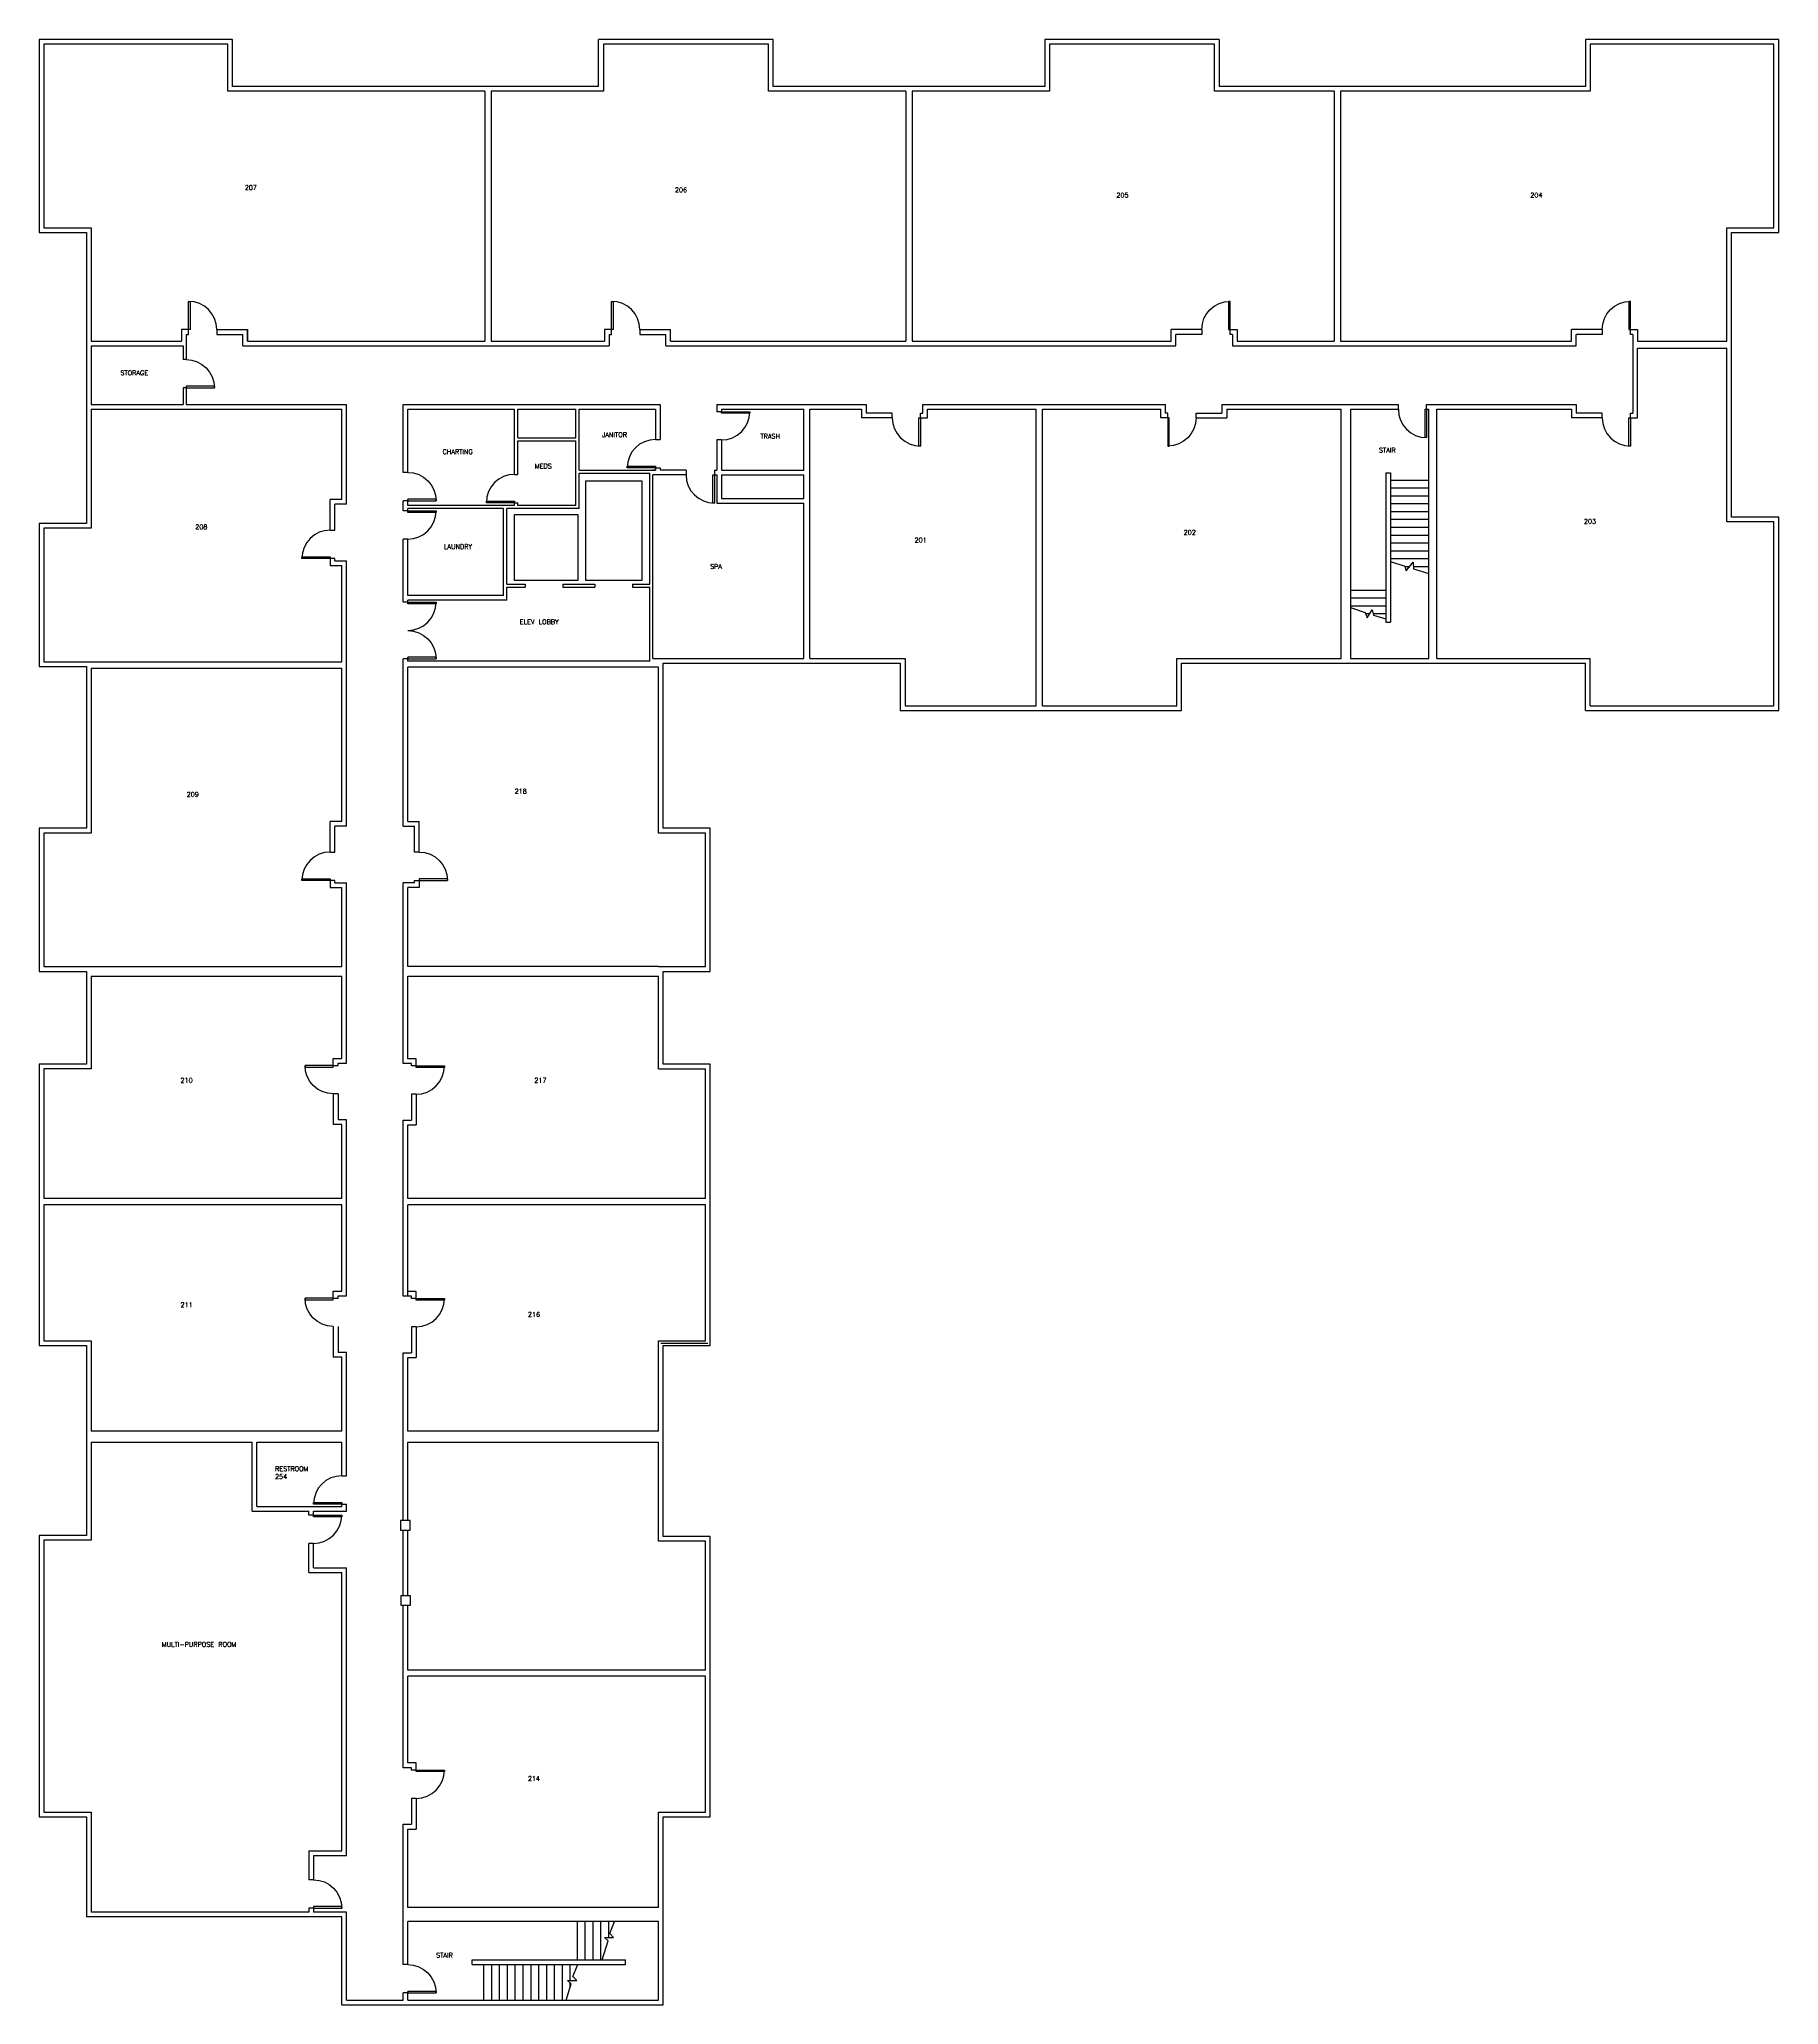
# Model space of a CAD drawing. Extents: x 1830 to 30214, y -2874 to 8688.
# Drawn here: x 24812 to 27026, y 3689 to 6190 of the extents above; entities that cross this region are included whole.
import ezdxf

# ---------------------------------------------------------------- set-up
doc = ezdxf.new("R2010")
doc.units = 0
doc.header["$LTSCALE"] = 48
doc.header["$MEASUREMENT"] = 0
for name, color, linetype in [('1STDOORS', 4, 'CONTINUOUS'), ('1STEXTWALLS', 3, 'CONTINUOUS'), ('1STINTWALLS', 1, 'CONTINUOUS'), ('1STMISC', 4, 'CONTINUOUS'), ('1STNOTES', 4, 'CONTINUOUS')]:
    doc.layers.add(name, color=color, linetype=linetype)
doc.styles.get("Standard").update_dxf_attribs({"font": 'txt.shx'})

# ---------------------------------------------------------------- blocks, each defined once
blk = doc.blocks.new('DOOR 3-0')
at = {"layer": '1STDOORS'}
blk.add_lwpolyline([(0, 36), (2, 36), (2, 0), (0, 0)], close=True, dxfattribs=at)
blk.add_arc((0, 0), 36, 0, 90, dxfattribs=at)

msp = doc.modelspace()

# ---------------------------------------------------------------- linework, layer by layer
at = {"layer": '1STEXTWALLS'}
for p, q in [((25058.2, 6190.4), (24812.2, 6190.4)), ((24812.2, 6190.4), (24812.2, 5944.4)), ((25052.2, 6184.4), (24818.2, 6184.4)), ((24818.2, 6184.4), (24818.2, 5950.4)), ((25052.2, 6124.4), (25052.2, 6184.4)), ((25058.2, 6130.4), (25058.2, 6190.4)), ((25746.2, 6190.4), (25524.2, 6190.4)), ((25524.2, 6130.4), (25524.2, 6190.4)), ((25740.2, 6184.4), (25530.2, 6184.4)), ((25530.2, 6184.4), (25530.2, 6124.4)), ((25740.2, 6124.4), (25740.2, 6184.4)), ((25746.2, 6130.4), (25746.2, 6190.4)), ((26314.2, 6190.4), (26092.2, 6190.4)), ((26092.2, 6190.4), (26092.2, 6130.4)), ((26308.2, 6184.4), (26098.2, 6184.4)), ((26098.2, 6184.4), (26098.2, 6124.4)), ((26308.2, 6124.4), (26308.2, 6184.4)), ((26314.2, 6190.4), (26314.2, 6130.4)), ((27026.2, 6190.4), (26780.2, 6190.4)), ((26780.2, 6190.4), (26780.2, 6130.4)), ((27020.2, 6184.4), (26786.2, 6184.4)), ((26786.2, 6184.4), (26786.2, 6124.4)), ((27020.2, 5950.4), (27020.2, 6184.4)), ((27026.2, 5944.4), (27026.2, 6190.4)), ((25524.2, 6130.4), (25058.2, 6130.4)), ((26092.2, 6130.4), (25746.2, 6130.4)), ((26780.2, 6130.4), (26314.2, 6130.4)), ((25379.2, 6124.4), (25052.2, 6124.4)), ((25530.2, 6124.4), (25387.2, 6124.4)), ((25915.2, 6124.4), (25740.2, 6124.4)), ((26098.2, 6124.4), (25923.2, 6124.4)), ((26460.6, 6124.4), (26308.2, 6124.4)), ((26786.2, 6124.4), (26468.6, 6124.4)), ((24812.2, 5944.4), (24872.2, 5944.4)), ((24818.2, 5950.4), (24878.2, 5950.4)), ((24872.2, 5944.4), (24872.2, 5574.4)), ((24878.2, 5950.4), (24878.2, 5806.4)), ((26960.2, 5950.4), (27020.2, 5950.4)), ((26960.2, 5806.4), (26960.2, 5950.4)), ((26966.2, 5582.4), (26966.2, 5944.4)), ((26966.2, 5944.4), (27026.2, 5944.4)), ((24878.2, 5800.4), (24878.2, 5725.6)), ((26960.2, 5576.4), (26960.2, 5797.4)), ((24878.2, 5719.6), (24878.2, 5568.4)), ((27026.2, 5582.4), (26966.2, 5582.4)), ((27026.2, 5336.4), (27026.2, 5582.4)), ((24872.2, 5574.4), (24812.2, 5574.4)), ((24812.2, 5574.4), (24812.2, 5392.4)), ((24878.2, 5568.4), (24818.2, 5568.4)), ((24818.2, 5568.4), (24818.2, 5398.4)), ((27020.2, 5576.4), (26960.2, 5576.4)), ((27020.2, 5342.4), (27020.2, 5576.4)), ((25593.3, 5402.4), (25785.2, 5402.4)), ((25793.2, 5402.4), (25914.2, 5402.4)), ((25914.2, 5402.4), (25914.2, 5342.4)), ((26260.2, 5342.4), (26260.2, 5402.4)), ((26260.2, 5402.4), (26469.2, 5402.4)), ((26481.2, 5402.4), (26581.1, 5402.4)), ((26591.1, 5402.4), (26786.2, 5402.4)), ((26786.2, 5342.4), (26786.2, 5402.4)), ((24812.2, 5392.4), (24872.2, 5392.4)), ((24818.2, 5398.4), (24878.2, 5398.4)), ((24872.2, 5392.4), (24872.2, 5186.4)), ((24878.2, 5390.4), (24878.2, 5180.4)), ((25600.2, 5180.4), (25600.2, 5391.3)), ((25606.2, 5186.4), (25606.2, 5396.4)), ((25606.2, 5396.4), (25908.2, 5396.4)), ((25908.2, 5396.4), (25908.2, 5336.4)), ((26266.2, 5336.4), (26266.2, 5396.4)), ((26266.2, 5396.4), (26780.2, 5396.4)), ((26780.2, 5336.4), (26780.2, 5396.4)), ((25908.2, 5336.4), (26266.2, 5336.4)), ((25914.2, 5342.4), (26081.2, 5342.4)), ((26089.2, 5342.4), (26260.2, 5342.4)), ((26780.2, 5336.4), (27026.2, 5336.4)), ((26786.2, 5342.4), (27020.2, 5342.4)), ((24872.2, 5186.4), (24812.2, 5186.4)), ((24812.2, 5186.4), (24812.2, 5004.4)), ((24878.2, 5180.4), (24818.2, 5180.4)), ((24818.2, 5180.4), (24818.2, 5010.4)), ((25660.2, 5180.4), (25600.2, 5180.4)), ((25666.2, 5186.4), (25606.2, 5186.4)), ((25660.2, 5010.4), (25660.2, 5180.4)), ((25666.2, 5004.4), (25666.2, 5186.4)), ((24812.2, 5004.4), (24872.2, 5004.4)), ((24818.2, 5010.4), (24878.2, 5010.4)), ((24872.2, 5004.4), (24872.2, 4886.4)), ((25600.2, 5010.4), (25660.2, 5010.4)), ((25606.2, 4886.4), (25606.2, 5004.4)), ((25606.2, 5004.4), (25666.2, 5004.4)), ((24878.2, 4998.3), (24878.2, 4880.4)), ((25600.2, 4880.4), (25600.2, 4998.3)), ((24872.2, 4886.4), (24812.2, 4886.4)), ((24812.2, 4886.4), (24812.2, 4528.4)), ((24878.2, 4880.4), (24818.2, 4880.4)), ((24818.2, 4880.4), (24818.2, 4715.3)), ((25600.2, 4880.4), (25660.2, 4880.4)), ((25666.2, 4886.4), (25606.2, 4886.4)), ((25660.2, 4715.3), (25660.2, 4880.4)), ((25666.2, 4528.4), (25666.2, 4886.4)), ((24818.2, 4707.3), (24818.2, 4534.4)), ((25660.2, 4534.4), (25660.2, 4707.3)), ((24812.2, 4528.4), (24872.2, 4528.4)), ((24818.2, 4534.4), (24878.2, 4534.4)), ((24872.2, 4528.4), (24872.2, 4286.4)), ((24878.2, 4534.4), (24878.2, 4419.3)), ((25600.2, 4419.3), (25600.2, 4534.4)), ((25600.2, 4534.4), (25660.2, 4534.4)), ((25603.2, 4531.4), (25663.2, 4531.4)), ((25606.2, 4285.4), (25606.2, 4528.4)), ((25606.2, 4528.4), (25666.2, 4528.4)), ((24878.2, 4405.4), (24878.2, 4280.4)), ((25600.2, 4279.4), (25600.2, 4405.4)), ((24872.2, 4286.4), (24812.2, 4286.4)), ((24812.2, 4286.4), (24812.2, 3928.4)), ((24878.2, 4280.4), (24818.2, 4280.4)), ((24818.2, 4280.4), (24818.2, 3934.4)), ((25660.2, 4279.4), (25600.2, 4279.4)), ((25666.2, 4285.4), (25606.2, 4285.4)), ((25660.2, 4115.3), (25660.2, 4279.4)), ((25666.2, 3928.4), (25666.2, 4285.4)), ((25660.2, 3934.4), (25660.2, 4107.3)), ((24812.2, 3928.4), (24872.2, 3928.4)), ((24818.2, 3934.4), (24878.2, 3934.4)), ((24872.2, 3928.4), (24872.2, 3801.3)), ((24878.2, 3934.4), (24878.2, 3807.3)), ((25600.2, 3934.4), (25660.2, 3934.4)), ((25600.2, 3813.3), (25600.2, 3934.4)), ((25606.2, 3689.4), (25606.2, 3928.4)), ((25606.2, 3928.4), (25666.2, 3928.4)), ((25155.2, 3807.3), (24878.2, 3807.3)), ((25203.2, 3807.3), (25161.2, 3807.3)), ((25203.2, 3695.4), (25203.2, 3807.3)), ((25197.2, 3801.3), (24872.2, 3801.3)), ((25197.2, 3689.4), (25197.2, 3801.3)), ((25600.2, 3695.4), (25600.2, 3795.3)), ((25197.2, 3689.4), (25606.2, 3689.4)), ((25203.2, 3695.4), (25275.2, 3695.4)), ((25281.2, 3695.4), (25600.2, 3695.4))]:
    msp.add_line(p, q, dxfattribs=at)
at = {"layer": '1STINTWALLS'}
for p, q in [((25379.2, 6124.4), (25379.2, 5806.4)), ((25387.2, 6124.4), (25387.2, 5806.4)), ((25915.2, 6124.4), (25915.2, 5806.4)), ((25923.2, 6124.4), (25923.2, 5806.4)), ((26460.6, 6124.4), (26460.6, 5806.4)), ((26468.6, 6124.4), (26468.6, 5806.4)), ((24878.2, 5806.4), (24993.2, 5806.4)), ((25002.2, 5821), (24993.2, 5821)), ((24993.2, 5821), (24993.2, 5806.4)), ((24999.2, 5815), (25002.2, 5815)), ((24999.2, 5815), (24999.2, 5800.4)), ((25002.2, 5815), (25002.2, 5821)), ((25038.2, 5821), (25038.2, 5815)), ((25038.2, 5821), (25077.3, 5821)), ((25038.2, 5815), (25071.2, 5815)), ((25071.2, 5800.4), (25071.2, 5815)), ((25077.3, 5821), (25077.3, 5806.4)), ((25077.3, 5806.4), (25077.3, 5821)), ((25077.3, 5806.4), (25379.2, 5806.4)), ((25387.2, 5806.4), (25531.7, 5806.4)), ((25540.7, 5821), (25531.7, 5821)), ((25531.7, 5821), (25531.7, 5806.4)), ((25537.7, 5815), (25540.7, 5815)), ((25537.7, 5815), (25537.7, 5800.4)), ((25540.7, 5815), (25540.7, 5821)), ((25576.7, 5821), (25576.7, 5815)), ((25576.7, 5821), (25615.7, 5821)), ((25576.7, 5815), (25609.7, 5815)), ((25609.7, 5800.4), (25609.7, 5815)), ((25615.7, 5806.4), (25615.7, 5821)), ((25615.7, 5806.4), (25915.2, 5806.4)), ((25923.2, 5806.4), (26252.9, 5806.4)), ((26252.9, 5806.4), (26252.9, 5821)), ((26291.9, 5821), (26252.9, 5821)), ((26258.9, 5800.4), (26258.9, 5815)), ((26291.9, 5815), (26258.9, 5815)), ((26291.9, 5821), (26291.9, 5815)), ((26327.9, 5815), (26327.9, 5821)), ((26327.9, 5821), (26336.9, 5821)), ((26330.9, 5815), (26327.9, 5815)), ((26330.9, 5815), (26330.9, 5800.4)), ((26336.9, 5821), (26336.9, 5806.4)), ((26336.9, 5806.4), (26460.6, 5806.4)), ((26468.6, 5806.4), (26762.5, 5806.4)), ((26762.5, 5806.4), (26762.5, 5821)), ((26801.5, 5821), (26762.5, 5821)), ((26768.5, 5800.4), (26768.5, 5815)), ((26801.5, 5815), (26768.5, 5815)), ((26801.5, 5821), (26801.5, 5815)), ((26837.5, 5815), (26837.5, 5821)), ((26837.5, 5821), (26846.5, 5821)), ((26840.5, 5815), (26837.5, 5815)), ((26840.5, 5815), (26840.5, 5714.9)), ((26846.5, 5821), (26846.5, 5806.4)), ((26846.5, 5806.4), (26960.2, 5806.4)), ((24878.2, 5800.4), (24995.2, 5800.4)), ((24995.2, 5800.4), (24995.2, 5782.9)), ((24999.2, 5782.9), (24995.2, 5782.9)), ((24999.2, 5800.4), (24999.2, 5782.9)), ((25071.3, 5800.4), (25537.7, 5800.4)), ((25609.7, 5800.4), (26258.9, 5800.4)), ((26330.9, 5800.4), (26768.5, 5800.4)), ((26846.5, 5708.9), (26846.5, 5797.4)), ((26846.5, 5797.4), (26960.2, 5797.4)), ((24999.2, 5746.9), (24995.2, 5746.9)), ((24995.2, 5746.9), (24995.2, 5725.6)), ((24999.2, 5746.9), (24999.2, 5725.6)), ((24878.2, 5725.6), (24995.2, 5725.6)), ((24878.2, 5719.6), (25197.2, 5719.6)), ((24999.2, 5725.6), (25203.2, 5725.6)), ((25197.2, 5604.9), (25197.2, 5719.6)), ((25203.2, 5598.9), (25203.2, 5725.6)), ((25275.2, 5639.3), (25275.2, 5725.6)), ((25275.2, 5725.6), (25602.5, 5725.6)), ((25281.2, 5639.3), (25281.2, 5719.6)), ((25281.2, 5719.6), (25417.3, 5719.6)), ((25417.3, 5636.8), (25417.3, 5719.6)), ((25421.3, 5719.6), (25495.3, 5719.6)), ((25421.3, 5683.5), (25421.3, 5719.6)), ((25495.3, 5683.5), (25495.3, 5719.6)), ((25499.3, 5719.6), (25596.5, 5719.6)), ((25499.3, 5679.5), (25499.3, 5719.6)), ((25596.5, 5719.6), (25596.5, 5681.2)), ((25602.5, 5725.6), (25602.5, 5681.2)), ((25674.5, 5725.6), (25674.5, 5716.6)), ((25674.5, 5725.6), (25864.9, 5725.6)), ((25680.5, 5716.6), (25674.5, 5716.6)), ((25680.5, 5719.6), (25785.2, 5719.6)), ((25680.5, 5719.6), (25680.5, 5714.6)), ((25785.2, 5642.2), (25785.2, 5719.6)), ((25793.2, 5402.4), (25793.2, 5719.6)), ((25793.2, 5719.6), (25858.8, 5719.6)), ((25858.8, 5719.6), (25858.8, 5708.9)), ((25897.9, 5708.9), (25858.8, 5708.9)), ((25864.9, 5725.6), (25864.9, 5714.9)), ((25897.9, 5714.9), (25864.9, 5714.9)), ((25897.9, 5708.9), (25897.9, 5714.9)), ((25933.9, 5708.9), (25933.9, 5714.9)), ((25933.9, 5714.9), (25936.9, 5714.9)), ((25933.9, 5708.9), (25942.9, 5708.9)), ((25936.9, 5725.6), (26245.6, 5725.6)), ((25936.9, 5714.9), (25936.9, 5725.6)), ((25942.9, 5719.6), (26081.2, 5719.6)), ((25942.9, 5708.9), (25942.9, 5719.6)), ((26081.2, 5342.4), (26081.2, 5719.6)), ((26089.2, 5342.4), (26089.2, 5719.6)), ((26089.2, 5719.6), (26239.6, 5719.6)), ((26089.2, 5719.6), (26239.6, 5719.6)), ((26239.6, 5708.9), (26239.6, 5719.6)), ((26248.6, 5708.9), (26239.6, 5708.9)), ((26245.6, 5714.9), (26245.6, 5725.6)), ((26248.6, 5714.9), (26245.6, 5714.9)), ((26248.6, 5708.9), (26248.6, 5714.9)), ((26284.6, 5708.9), (26284.6, 5714.9)), ((26284.6, 5714.9), (26317.6, 5714.9)), ((26284.6, 5708.9), (26323.7, 5708.9)), ((26317.6, 5725.6), (26542.1, 5725.6)), ((26317.6, 5725.6), (26317.6, 5714.9)), ((26323.7, 5719.6), (26469.2, 5719.6)), ((26323.7, 5719.6), (26469.2, 5719.6)), ((26323.7, 5719.6), (26323.7, 5708.9)), ((26469.2, 5402.4), (26469.2, 5719.6)), ((26481.2, 5719.6), (26542.1, 5719.6)), ((26481.2, 5719.6), (26481.2, 5402.4)), ((26542.1, 5719.6), (26542.1, 5725.6)), ((26576.1, 5719.6), (26581.1, 5719.6)), ((26576.1, 5719.6), (26581.1, 5719.6)), ((26578.1, 5725.6), (26768.5, 5725.6)), ((26578.1, 5719.6), (26578.1, 5725.6)), ((26581.1, 5402.4), (26581.1, 5719.6)), ((26591.1, 5719.6), (26762.5, 5719.6)), ((26591.1, 5719.6), (26762.5, 5719.6)), ((26591.1, 5402.4), (26591.1, 5719.6)), ((26762.5, 5719.6), (26762.5, 5708.9)), ((26801.5, 5708.9), (26762.5, 5708.9)), ((26768.5, 5725.6), (26768.5, 5714.9)), ((26801.5, 5714.9), (26768.5, 5714.9)), ((26801.5, 5708.9), (26801.5, 5714.9)), ((26837.5, 5708.9), (26837.5, 5714.9)), ((26837.5, 5714.9), (26840.5, 5714.9)), ((26837.5, 5708.9), (26846.5, 5708.9)), ((25421.3, 5683.5), (25495.3, 5683.5)), ((25421.3, 5636.8), (25421.3, 5679.5)), ((25421.3, 5679.5), (25495.3, 5679.5)), ((25495.3, 5642.2), (25495.3, 5679.5)), ((25499.3, 5642.2), (25499.3, 5679.5)), ((25596.5, 5681.2), (25602.5, 5681.2)), ((25674.5, 5680.6), (25674.5, 5642.2)), ((25680.5, 5680.6), (25674.5, 5680.6)), ((25680.5, 5680.6), (25680.5, 5642.2)), ((25281.2, 5639.3), (25275.2, 5639.3)), ((25417.3, 5636.8), (25421.3, 5636.8)), ((25495.3, 5597.3), (25495.3, 5642.2)), ((25499.3, 5642.2), (25596.5, 5642.2)), ((25499.3, 5593.3), (25499.3, 5638.2)), ((25499.3, 5638.2), (25589.3, 5638.2)), ((25589.3, 5497.2), (25589.3, 5638.2)), ((25596.5, 5642.2), (25593.3, 5642.2)), ((25593.3, 5402.4), (25593.3, 5636.2)), ((25635.5, 5636.2), (25593.3, 5636.2)), ((25596.5, 5647.2), (25596.5, 5642.2)), ((25596.5, 5645.2), (25602.5, 5645.2)), ((25602.5, 5645.2), (25602.5, 5642.2)), ((25635.5, 5642.2), (25602.5, 5642.2)), ((25671.5, 5642.2), (25674.5, 5642.2)), ((25671.5, 5642.2), (25671.5, 5636.2)), ((25671.5, 5636.2), (25674.5, 5636.2)), ((25674.5, 5636.2), (25674.5, 5600.1)), ((25680.5, 5642.2), (25785.2, 5642.2)), ((25680.5, 5636.2), (25785.2, 5636.2)), ((25680.5, 5636.2), (25680.5, 5606.1)), ((25785.2, 5606.1), (25785.2, 5636.2)), ((26526.2, 5638.6), (26526.2, 5448.7)), ((26526.2, 5638.6), (26532.2, 5638.6)), ((26532.2, 5638.6), (26532.2, 5448.7)), ((25197.2, 5604.9), (25182.6, 5604.9)), ((25182.6, 5565.9), (25182.6, 5604.9)), ((25281.2, 5603.3), (25275.2, 5603.3)), ((25275.2, 5590.3), (25275.2, 5603.3)), ((25281.2, 5597.3), (25281.2, 5605.3)), ((25417.3, 5597.3), (25417.3, 5602.8)), ((25680.5, 5606.1), (25785.2, 5606.1)), ((25203.2, 5598.9), (25188.6, 5598.9)), ((25188.6, 5565.9), (25188.6, 5598.9)), ((25281.2, 5590.3), (25275.2, 5590.3)), ((25417.3, 5597.3), (25281.2, 5597.3)), ((25403.2, 5593.3), (25281.2, 5593.3)), ((25281.2, 5588.3), (25281.2, 5593.3)), ((25403.2, 5482.8), (25403.2, 5593.3)), ((25499.3, 5593.3), (25407.2, 5593.3)), ((25407.2, 5497.2), (25407.2, 5593.3)), ((25417.3, 5600.8), (25421.3, 5600.8)), ((25421.3, 5597.3), (25421.3, 5600.8)), ((25495.3, 5597.3), (25421.3, 5597.3)), ((25674.5, 5600.1), (25785.2, 5600.1)), ((25785.2, 5402.4), (25785.2, 5600.1)), ((25182.6, 5565.9), (25188.6, 5565.9)), ((25275.2, 5474.1), (25275.2, 5554.3)), ((25281.2, 5554.3), (25275.2, 5554.3)), ((25281.2, 5482.8), (25281.2, 5554.3)), ((25188.6, 5529.9), (25182.6, 5529.9)), ((25182.6, 5529.9), (25182.6, 5520.9)), ((25188.6, 5526.9), (25188.6, 5529.9)), ((25182.6, 5520.9), (25197.2, 5520.9)), ((25188.6, 5526.9), (25197.2, 5526.9)), ((25197.2, 5526.9), (25203.2, 5526.9)), ((25197.2, 5398.4), (25197.2, 5520.9)), ((25203.2, 5189.2), (25203.2, 5526.9)), ((25403.2, 5482.8), (25281.2, 5482.8)), ((25407.2, 5497.2), (25430.7, 5497.2)), ((25407.2, 5476.8), (25407.2, 5493.2)), ((25407.2, 5493.2), (25430.7, 5493.2)), ((25430.7, 5497.2), (25430.7, 5493.2)), ((25478.7, 5497.2), (25519.3, 5497.2)), ((25478.7, 5497.2), (25478.7, 5493.2)), ((25478.7, 5493.2), (25519.3, 5493.2)), ((25519.3, 5497.2), (25519.3, 5493.2)), ((25567.3, 5497.2), (25589.3, 5497.2)), ((25567.3, 5497.2), (25567.3, 5493.2)), ((25567.3, 5493.2), (25589.3, 5493.2)), ((25589.3, 5399.3), (25589.3, 5493.2)), ((25281.2, 5474.1), (25275.2, 5474.1)), ((25281.2, 5472.1), (25281.2, 5476.8)), ((25407.2, 5476.8), (25281.2, 5476.8)), ((26526.2, 5448.7), (26532.2, 5448.7)), ((25281.2, 5399.3), (25281.2, 5404.1)), ((24878.2, 5398.4), (25197.2, 5398.4)), ((24878.2, 5390.4), (25197.2, 5390.4)), ((25197.2, 5195.2), (25197.2, 5390.4)), ((25275.2, 5189.2), (25275.2, 5402.1)), ((25281.2, 5402.1), (25275.2, 5402.1)), ((25589.3, 5399.3), (25281.2, 5399.3)), ((25281.2, 5195.2), (25281.2, 5391.3)), ((25600.2, 5391.3), (25281.2, 5391.3)), ((25197.2, 5195.2), (25182.6, 5195.2)), ((25182.6, 5156.2), (25182.6, 5195.2)), ((25203.2, 5189.2), (25188.6, 5189.2)), ((25188.6, 5156.2), (25188.6, 5189.2)), ((25275.2, 5189.2), (25289.8, 5189.2)), ((25281.2, 5195.2), (25295.8, 5195.2)), ((25289.8, 5156.2), (25289.8, 5189.2)), ((25295.8, 5156.2), (25295.8, 5195.2)), ((25182.6, 5156.2), (25188.6, 5156.2)), ((25295.8, 5156.2), (25289.8, 5156.2)), ((25188.6, 5120.2), (25182.6, 5120.2)), ((25182.6, 5120.2), (25182.6, 5111.2)), ((25182.6, 5111.2), (25197.2, 5111.2)), ((25188.6, 5117.2), (25188.6, 5120.2)), ((25188.6, 5117.2), (25197.2, 5117.2)), ((25197.2, 5117.2), (25203.2, 5117.2)), ((25197.2, 5010.4), (25197.2, 5111.2)), ((25203.2, 4887.5), (25203.2, 5117.2)), ((25281.2, 5117.2), (25275.2, 5117.2)), ((25275.2, 4887), (25275.2, 5117.2)), ((25289.8, 5117.2), (25281.2, 5117.2)), ((25281.2, 5010.4), (25281.2, 5111.2)), ((25295.8, 5111.2), (25281.2, 5111.2)), ((25289.8, 5117.2), (25289.8, 5120.2)), ((25289.8, 5120.2), (25295.8, 5120.2)), ((25295.8, 5120.2), (25295.8, 5111.2)), ((24878.2, 5010.4), (25197.2, 5010.4)), ((25600.2, 5010.4), (25281.2, 5010.4)), ((24878.2, 4998.3), (25197.2, 4998.3)), ((25197.2, 4893.5), (25197.2, 4998.3)), ((25281.2, 4998.3), (25600.2, 4998.3)), ((25281.2, 4893), (25281.2, 4998.3)), ((25186.5, 4884.5), (25186.5, 4893.5)), ((25186.5, 4893.5), (25197.2, 4893.5)), ((25186.5, 4884.5), (25192.5, 4884.5)), ((25192.5, 4884.5), (25192.5, 4887.5)), ((25192.5, 4887.5), (25203.2, 4887.5)), ((25285.9, 4887), (25275.2, 4887)), ((25291.9, 4893), (25281.2, 4893)), ((25285.9, 4884), (25285.9, 4887)), ((25291.9, 4884), (25285.9, 4884)), ((25291.9, 4884), (25291.9, 4893)), ((25186.5, 4848.5), (25186.5, 4809.5)), ((25192.5, 4848.5), (25186.5, 4848.5)), ((25192.5, 4848.5), (25192.5, 4815.5)), ((25291.9, 4848), (25285.9, 4848)), ((25285.9, 4848), (25285.9, 4815)), ((25291.9, 4848), (25291.9, 4809)), ((25197.2, 4809.5), (25186.5, 4809.5)), ((25203.2, 4815.5), (25192.5, 4815.5)), ((25197.2, 4715.3), (25197.2, 4809.5)), ((25203.2, 4715.8), (25203.2, 4815.5)), ((25275.2, 4591), (25275.2, 4815)), ((25275.2, 4815), (25285.9, 4815)), ((25281.2, 4715.3), (25281.2, 4809)), ((25281.2, 4809), (25291.9, 4809)), ((25197.2, 4715.3), (24818.2, 4715.3)), ((25197.2, 4707.3), (24818.2, 4707.3)), ((25197.2, 4597.5), (25197.2, 4707.3)), ((25203.2, 4591.5), (25203.2, 4715.8)), ((25660.2, 4715.3), (25281.2, 4715.3)), ((25660.2, 4707.3), (25281.2, 4707.3)), ((25281.2, 4597), (25281.2, 4707.3)), ((25281.2, 4591), (25281.2, 4707.3)), ((25186.5, 4588.5), (25186.5, 4597.5)), ((25186.5, 4597.5), (25197.2, 4597.5)), ((25186.5, 4588.5), (25192.5, 4588.5)), ((25192.5, 4588.5), (25192.5, 4591.5)), ((25192.5, 4591.5), (25203.2, 4591.5)), ((25285.9, 4591), (25275.2, 4591)), ((25291.9, 4597), (25281.2, 4597)), ((25285.9, 4588), (25285.9, 4591)), ((25291.9, 4588), (25285.9, 4588)), ((25291.9, 4588), (25291.9, 4597)), ((25186.5, 4552.5), (25186.5, 4513.5)), ((25192.5, 4552.5), (25192.5, 4519.5)), ((25291.9, 4552), (25285.9, 4552)), ((25285.9, 4552), (25285.9, 4519)), ((25291.9, 4552), (25291.9, 4513)), ((25197.2, 4513.5), (25186.5, 4513.5)), ((25203.2, 4519.5), (25192.5, 4519.5)), ((25197.2, 4419.3), (25197.2, 4513.5)), ((25203.2, 4362.5), (25203.2, 4519.5)), ((25275.2, 4305.4), (25275.2, 4519)), ((25275.2, 4519), (25285.9, 4519)), ((25281.2, 4419.3), (25281.2, 4513)), ((25281.2, 4513), (25291.9, 4513)), ((25197.2, 4419.3), (24878.2, 4419.3)), ((24878.2, 4405.4), (25083.2, 4405.4)), ((25083.2, 4317.4), (25083.2, 4405.4)), ((25089.2, 4323.4), (25089.2, 4405.4)), ((25089.2, 4405.4), (25197.2, 4405.4)), ((25197.2, 4362.5), (25197.2, 4405.4)), ((25600.2, 4419.3), (25281.2, 4419.3)), ((25281.2, 4305.4), (25281.2, 4405.4)), ((25281.2, 4405.4), (25600.2, 4405.4)), ((25197.2, 4362.5), (25203.2, 4362.5)), ((25083.2, 4317.4), (25155.2, 4317.4)), ((25089.2, 4323.4), (25197.2, 4323.4)), ((25155.2, 4312.4), (25155.2, 4317.4)), ((25161.2, 4312.4), (25155.2, 4312.4)), ((25161.2, 4317.4), (25203.2, 4317.4)), ((25161.2, 4312.4), (25161.2, 4317.4)), ((25197.2, 4323.4), (25197.2, 4326.5)), ((25197.2, 4326.5), (25203.2, 4326.5)), ((25203.2, 4317.4), (25203.2, 4326.5)), ((25275.2, 4209.8), (25275.2, 4293.4)), ((25281.2, 4209.8), (25281.2, 4293.4)), ((25155.2, 4239.4), (25155.2, 4276.4)), ((25161.2, 4276.4), (25155.2, 4276.4)), ((25161.2, 4245.4), (25161.2, 4276.4)), ((25155.2, 4239.4), (25197.2, 4239.4)), ((25161.2, 4245.4), (25203.2, 4245.4)), ((25197.2, 3885.3), (25197.2, 4239.4)), ((25203.2, 3879.3), (25203.2, 4245.4)), ((25275.2, 4115.3), (25275.2, 4197.8)), ((25281.2, 4115.3), (25281.2, 4197.8)), ((25275.2, 3991), (25275.2, 4115.3)), ((25660.2, 4115.3), (25281.2, 4115.3)), ((25660.2, 4107.3), (25281.2, 4107.3)), ((25281.2, 3997), (25281.2, 4107.3)), ((25285.9, 3991), (25275.2, 3991)), ((25291.9, 3997), (25281.2, 3997)), ((25285.9, 3988), (25285.9, 3991)), ((25291.9, 3988), (25285.9, 3988)), ((25291.9, 3988), (25291.9, 3997)), ((25291.9, 3952), (25285.9, 3952)), ((25285.9, 3952), (25285.9, 3919)), ((25291.9, 3952), (25291.9, 3913)), ((25275.2, 3740.4), (25275.2, 3919)), ((25275.2, 3919), (25285.9, 3919)), ((25281.2, 3813.3), (25281.2, 3913)), ((25281.2, 3913), (25291.9, 3913)), ((25155.2, 3885.3), (25155.2, 3848.4)), ((25155.2, 3885.3), (25197.2, 3885.3)), ((25161.2, 3879.3), (25161.2, 3848.4)), ((25161.2, 3879.3), (25203.2, 3879.3)), ((25161.2, 3848.4), (25155.2, 3848.4)), ((25155.2, 3812.4), (25155.2, 3807.3)), ((25161.2, 3812.4), (25155.2, 3812.4)), ((25161.2, 3812.4), (25161.2, 3807.3)), ((25197.2, 3812.4), (25197.2, 3814.4)), ((25600.2, 3813.3), (25281.2, 3813.3)), ((25281.2, 3740.4), (25281.2, 3795.3)), ((25600.2, 3795.3), (25281.2, 3795.3)), ((25281.2, 3740.4), (25275.2, 3740.4)), ((25363.2, 3740.4), (25363.2, 3746.4)), ((25363.2, 3746.4), (25558.2, 3746.4)), ((25363.2, 3740.4), (25558.2, 3740.4)), ((25558.2, 3740.4), (25558.2, 3746.4)), ((25275.2, 3695.4), (25275.2, 3704.4)), ((25275.2, 3695.4), (25275.2, 3704.4)), ((25281.2, 3704.4), (25275.2, 3704.4)), ((25281.2, 3701.4), (25281.2, 3706.4)), ((25281.2, 3695.4), (25281.2, 3706.4))]:
    msp.add_line(p, q, dxfattribs=at)
for points in [[(25272.1, 4293.4), (25284.1, 4293.4), (25284.1, 4305.4), (25272.1, 4305.4)], [(25272.6, 4197.8), (25284.6, 4197.8), (25284.6, 4209.8), (25272.6, 4209.8)]]:
    msp.add_lwpolyline(points, close=True, dxfattribs=at)
at = {"layer": '1STMISC'}
for p, q in [((26532.2, 5525.9), (26550.2, 5520.2)), ((26550.2, 5520.2), (26551.9, 5513.9)), ((26551.9, 5513.9), (26560.9, 5525.2)), ((26560.9, 5525.2), (26561.6, 5516.7)), ((26561.6, 5516.7), (26581.1, 5510.8)), ((26481.2, 5467.5), (26499.9, 5460.9)), ((26499.9, 5460.9), (26502.3, 5454.4)), ((26502.3, 5454.4), (26508.9, 5464.6)), ((26508.9, 5464.6), (26510.6, 5457.5)), ((26510.6, 5457.5), (26526.2, 5453.1)), ((25497.2, 3746.4), (25497.2, 3795.3)), ((25507.2, 3746.4), (25507.2, 3795.3)), ((25517.2, 3746.4), (25517.2, 3795.3)), ((25527.2, 3746.4), (25527.2, 3795.3)), ((25537.2, 3775.1), (25537.2, 3795.3)), ((25538.3, 3780.1), (25544.6, 3795.3)), ((25543.3, 3775.1), (25538.3, 3780.1)), ((25528.6, 3746.4), (25536.2, 3770.6)), ((25536.2, 3770.6), (25531.7, 3775.1)), ((25531.7, 3775.1), (25543.3, 3775.1)), ((25377.7, 3740.4), (25377.7, 3695.4)), ((25387.7, 3740.4), (25387.7, 3695.4)), ((25397.7, 3740.4), (25397.7, 3695.4)), ((25407.7, 3740.4), (25407.7, 3695.4)), ((25417.7, 3740.4), (25417.7, 3695.4)), ((25427.7, 3740.4), (25427.7, 3695.4)), ((25437.7, 3740.4), (25437.7, 3695.4)), ((25447.7, 3740.4), (25447.7, 3695.4)), ((25457.7, 3740.4), (25457.7, 3695.4)), ((25467.7, 3740.4), (25467.7, 3695.4)), ((25477.7, 3740.4), (25477.7, 3695.4)), ((25487.7, 3740.4), (25487.7, 3720.2)), ((25491.3, 3725.2), (25497.7, 3740.4)), ((25482.8, 3695.4), (25489.2, 3715.8)), ((25489.2, 3715.8), (25484.7, 3720.2)), ((25484.7, 3720.2), (25496.4, 3720.2)), ((25487.7, 3717.2), (25487.7, 3711)), ((25496.4, 3720.2), (25491.3, 3725.2))]:
    msp.add_line(p, q, dxfattribs=at)
for points in [[(25507.8, 5628.4), (25579, 5628.4), (25579, 5501.9), (25507.8, 5501.9)], [(25416.9, 5585.8), (25497.9, 5585.8), (25497.9, 5501.9), (25416.9, 5501.9)]]:
    msp.add_lwpolyline(points, close=True, dxfattribs=at)
at = {"layer": '1STNOTES'}
for p, q in [((25635.5, 5642.2), (25635.5, 5636.2)), ((26532.2, 5629.6), (26581.1, 5629.6)), ((26532.2, 5619.6), (26581.1, 5619.6)), ((26532.2, 5609.6), (26581.1, 5609.6)), ((26532.2, 5599.6), (26581.1, 5599.6)), ((26532.2, 5589.6), (26581.1, 5589.6)), ((26532.2, 5579.6), (26581.1, 5579.6)), ((26532.2, 5569.6), (26581.1, 5569.6)), ((26532.2, 5559.6), (26581.1, 5559.6)), ((26532.2, 5549.6), (26581.1, 5549.6)), ((26532.2, 5539.6), (26581.1, 5539.6)), ((26532.2, 5529.6), (26581.1, 5529.6)), ((26550.4, 5519.6), (26556.4, 5519.6)), ((26561.3, 5519.6), (26581.1, 5519.6)), ((26481.2, 5489.6), (26526.2, 5489.6)), ((26481.2, 5479.6), (26526.2, 5479.6)), ((26481.2, 5469.6), (26526.2, 5469.6)), ((26500.4, 5459.6), (26505.7, 5459.6)), ((26510.2, 5459.6), (26526.2, 5459.6))]:
    msp.add_line(p, q, dxfattribs=at)

# ---------------------------------------------------------------- block references
at = {"layer": '1STINTWALLS', "xscale": -1, "rotation": 270}
for p in [(24999.2, 5746.9), (25161.2, 3812.4)]:
    msp.add_blockref('DOOR 3-0', p, dxfattribs=at)
at = {"layer": '1STINTWALLS', "rotation": 270}
msp.add_blockref('DOOR 3-0', (25161.2, 4312.4), dxfattribs=at)
at = {"layer": '1STNOTES'}
for p in [(25002.2, 5821), (25540.7, 5821)]:
    msp.add_blockref('DOOR 3-0', p, dxfattribs=at)
at = {"layer": '1STNOTES', "xscale": -1}
for p in [(26327.9, 5821), (26837.5, 5821)]:
    msp.add_blockref('DOOR 3-0', p, dxfattribs=at)
at = {"layer": '1STNOTES'}
for p, rotation in [((25680.5, 5716.6), 270), ((25933.9, 5708.9), 180), ((26578.1, 5719.6), 180), ((26837.5, 5708.9), 180), ((25596.5, 5645.2), 90.00000000000003), ((25417.3, 5600.8), 90.00000000000003), ((25671.5, 5636.2), 180), ((25281.2, 5590.3), 270), ((25182.6, 5529.9), 90.00000000000416), ((25281.2, 5474.1), 270), ((25182.6, 5120.2), 90.00000000000416), ((25291.9, 4884), 270), ((25291.9, 4588), 270), ((25197.2, 4326.5), 90.00000000000003), ((25291.9, 3988), 270)]:
    msp.add_blockref('DOOR 3-0', p, dxfattribs=dict(at, rotation=rotation))
at = {"layer": '1STNOTES', "xscale": -1}
for p, rotation in [((26248.6, 5708.9), 180), ((25281.2, 5603.3), 270), ((25281.2, 5402.1), 270), ((25295.8, 5120.2), 269.9999999999958), ((25186.5, 4884.5), 90), ((25186.5, 4588.5), 90), ((25281.2, 3704.4), 269.9999999999958)]:
    msp.add_blockref('DOOR 3-0', p, dxfattribs=dict(at, rotation=rotation))

# ---------------------------------------------------------------- texts
at = {"layer": '1STNOTES', "char_height": 6, "attachment_point": 1}
for s, width, heights, insert in [('207', 134.907, [0], (25073.8, 6004.8)), ('206', 47.912, [0], (25621.3, 6001.8)), ('205', 102.9, [0], (26183.2, 5995.1)), ('204', 64.74, [0], (26710.1, 5995.1)), ('STORAGE', 29.427, [0], (24915.5, 5769)), ('JANITOR', 41.705, [0], (25528.6, 5690.3)), ('TRASH', 13.636, [0], (25730.1, 5688.3)), ('CHARTING', 33.522, [0], (25325.6, 5668.6)), ('STAIR ', 20.865, [0], (26517.4, 5670.6)), ('MEDS', 10.923, [0], (25442.9, 5650.3)), ('203', 76.198, [17], (26778.3, 5580)), ('208', 53.946, [0], (25010.8, 5573)), ('201', 96.889, [0], (25926.4, 5556.2)), ('202', 73.676, [0], (26268.9, 5565.9)), ('LAUNDRY', 24.425, [0], (25327.4, 5547.8)), ('SPA', 54.5, [0], (25666.1, 5522.6)), ('ELEV LOBBY', 81.491, [0], (25423.8, 5452.2)), ('209', 57.259, [0], (24999.9, 5232.5)), ('218', 55.824, [17], (25417.3, 5236.6)), ('210', 96.889, [0], (24992, 4868.7)), ('217', 96.889, [0], (25442.4, 4868.7)), ('211', 96.889, [0], (24992, 4583.2)), ('216', 96.889, [0], (25434.2, 4570.8)), ('RESTROOM\\P254', 65.068, [0], (25112.3, 4374.5)), ('MULTI-PURPOSE ROOM', 160.426, [0], (24968.2, 4150.9)), ('214', 96.889, [0], (25434.2, 3980.1)), ('STAIR', 54.246, [0], (25317.4, 3755.3))]:
    msp.add_mtext_dynamic_manual_height_columns(s, width=width, gutter_width=30, heights=heights, dxfattribs=dict(at, insert=insert))

doc.saveas('drawing.dxf')
